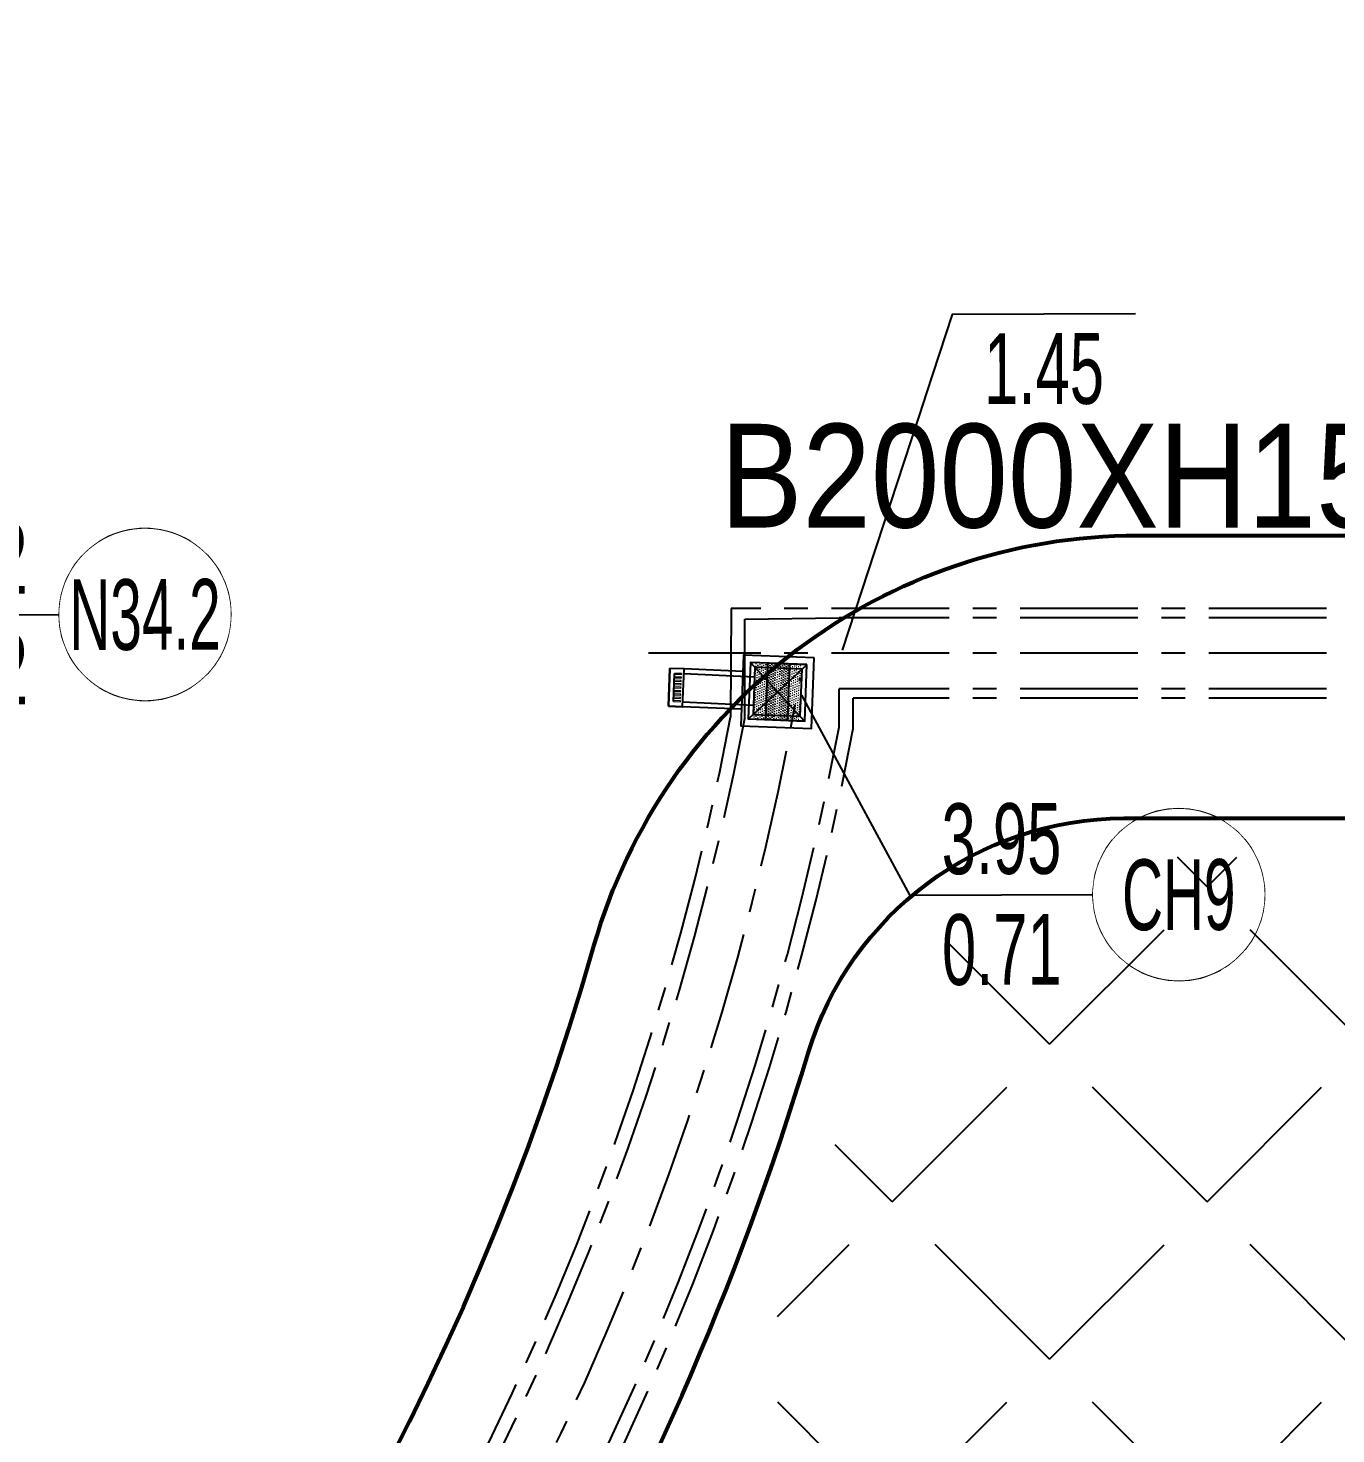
# Model space of a CAD drawing. Extents: x -2063571 to 559285, y 565862 to 1758715.
# Drawn here: x 558498.43 to 558526.16, y 1758346.84 to 1758376.66 of the extents above; entities that cross this region are included whole.
import ezdxf
from ezdxf.enums import TextEntityAlignment as Align

# ---------------------------------------------------------------- set-up
doc = ezdxf.new("R2010")
doc.units = 0
doc.header["$MEASUREMENT"] = 0
doc.set_wipeout_variables(frame=1)
for name, pattern in [('CENTER', [2, 1.25, -0.25, 0.25, -0.25]), ('CENTER2', [1.125, 0.75, -0.125, 0.125, -0.125]), ('HIDDEN', [0.375, 0.25, -0.125])]:
    doc.linetypes.add(name, pattern=pattern)
doc.layers.get('0').update_dxf_attribs({"linetype": 'CONTINUOUS'})
doc.layers.get('DEFPOINTS').update_dxf_attribs({"linetype": 'CONTINUOUS'})
for name, color, linetype, lineweight in [('11111111111111111', 251, 'CONTINUOUS', 0), ('1Duy CDDC', 4, 'CONTINUOUS', 5), ('1Duy CDMG', 3, 'CONTINUOUS', 5), ('1Duy TenGa', 6, 'CONTINUOUS', 5), ('B-2000', 3, 'CONTINUOUS', 25), ('DUONG CAT', 8, 'CONTINUOUS', 9), ('HACH', 9, 'CONTINUOUS', 5), ('KICH THUOC 1', 4, 'CONTINUOUS', 13), ('KT', 254, 'CONTINUOUS', 0), ('TENDUONGQH', 2, 'CONTINUOUS', 0)]:
    doc.layers.add(name, color=color, linetype=linetype, lineweight=lineweight)
for name, color, linetype in [('1Duy NetDong', 1, 'CONTINUOUS'), ('B-3000', 5, 'CONTINUOUS'), ('d800', 4, 'CENTER2'), ('GA D600', 4, 'CENTER2'), ('M35 X 500', 6, 'CONTINUOUS'), ('QHCT_Đất công cộng đơn vị ở', 1, 'CONTINUOUS'), ('ththep', 3, 'CONTINUOUS')]:
    doc.layers.add(name, color=color, linetype=linetype)
doc.styles.add('Arial', font='arial_2.ttf', dxfattribs={"width": 0.85})
doc.styles.add('GT_Text_Duan1', font='VHAVAN_1.TTF', dxfattribs={"width": 1.1, "height": 25})
doc.dimstyles.new('B2000X2000', dxfattribs={"dimtxt": 2.2, "dimasz": 3.5, "dimexe": 0.18, "dimexo": 0.0625, "dimgap": 0.2, "dimtad": 1, "dimdec": 0, "dimzin": 0, "dimdsep": 46, "dimtxsty": 'Arial', "dimcen": 0.09, "dimse1": 1, "dimse2": 1, "dimsd1": 1, "dimsd2": 1, "dimclrd": 2, "dimclrt": 256, "dimadec": 0, "dimazin": 0, "dimtfac": 1, "dimtdec": 0, "dimtofl": 0, "dimtmove": 2, "dimatfit": 3, "dimfxl": 1, "dimtfill": 1, "dimtfillclr": 256, "dimtolj": 1, "dimtzin": 0, "dimarcsym": 0})
doc.dimstyles.new('D600', dxfattribs={"dimtxt": 2.2, "dimasz": 3.5, "dimexe": 0.18, "dimexo": 0.0625, "dimgap": 0, "dimtad": 1, "dimdec": 0, "dimzin": 0, "dimdsep": 46, "dimtxsty": 'Arial', "dimcen": 0.09, "dimse1": 1, "dimse2": 1, "dimsd1": 1, "dimsd2": 1, "dimclrd": 2, "dimclrt": 256, "dimadec": 0, "dimazin": 0, "dimtfac": 1, "dimtdec": 0, "dimtofl": 0, "dimtmove": 2, "dimatfit": 3, "dimfxl": 1, "dimtfill": 1, "dimtfillclr": 256, "dimtolj": 1, "dimtzin": 0, "dimarcsym": 0})

# ---------------------------------------------------------------- blocks, each defined once
blk = doc.blocks.new('*U231')
at = {"layer": '1Duy NetDong', "ltscale": 3}
blk.add_lwpolyline([(5.147, -3.531), (1.919, -3.541), (1.919, -3.541), (0, 0)], dxfattribs=at)
at = {"layer": '1Duy NetDong', "ltscale": 0.2}
blk.add_lwpolyline([(6.668, -5.042), (6.763, -5.039), (6.858, -5.03), (6.952, -5.015), (7.045, -4.994), (7.136, -4.967), (7.226, -4.934), (7.313, -4.896), (7.398, -4.853), (7.479, -4.804), (7.558, -4.75), (7.633, -4.692), (7.704, -4.628), (7.771, -4.561), (7.834, -4.489), (7.892, -4.414), (7.946, -4.335), (7.994, -4.253), (8.037, -4.168), (8.074, -4.08), (8.106, -3.991), (8.133, -3.899), (8.153, -3.806), (8.168, -3.712), (8.176, -3.617), (8.179, -3.522), (8.176, -3.427), (8.167, -3.332), (8.151, -3.238), (8.13, -3.145), (8.103, -3.054), (8.071, -2.964), (8.033, -2.877), (7.989, -2.792), (7.941, -2.71), (7.887, -2.632), (7.828, -2.557), (7.765, -2.486), (7.698, -2.418), (7.626, -2.356), (7.55, -2.298), (7.472, -2.244), (7.389, -2.196), (7.304, -2.153), (7.217, -2.116), (7.127, -2.084), (7.036, -2.057), (6.943, -2.037), (6.849, -2.022), (6.754, -2.014), (6.659, -2.011), (6.563, -2.014), (6.469, -2.023), (6.375, -2.039), (6.282, -2.06), (6.19, -2.086), (6.101, -2.119), (6.014, -2.157), (5.929, -2.201), (5.847, -2.249), (5.768, -2.303), (5.693, -2.362), (5.622, -2.425), (5.555, -2.492), (5.492, -2.564), (5.434, -2.639), (5.381, -2.718), (5.333, -2.801), (5.29, -2.885), (5.252, -2.973), (5.22, -3.063), (5.194, -3.154), (5.173, -3.247), (5.159, -3.341), (5.15, -3.436), (5.147, -3.531), (5.151, -3.627), (5.16, -3.721), (5.175, -3.815), (5.196, -3.908), (5.223, -4), (5.256, -4.089), (5.294, -4.176), (5.337, -4.261), (5.386, -4.343), (5.44, -4.421), (5.498, -4.497), (5.561, -4.568), (5.629, -4.635), (5.701, -4.698), (5.776, -4.756), (5.855, -4.809), (5.937, -4.857), (6.022, -4.9), (6.11, -4.938), (6.199, -4.97), (6.291, -4.996), (6.384, -5.017), (6.478, -5.031), (6.573, -5.04)], close=True, dxfattribs=at)
at = {"layer": '1Duy CDDC', "ltscale": 3, "style": 'GT_Text_Duan1', "width": 0.65}
blk.add_attdef('DG', text='', height=1.25, rotation=0.1774, dxfattribs=at).set_placement((3.534, -3.87), align=Align.TOP_CENTER)
at = {"layer": '1Duy CDMG', "ltscale": 0.2, "style": 'GT_Text_Duan1', "width": 0.65}
blk.add_attdef('MG', text='', height=1.25, rotation=0.1774, dxfattribs=at).set_placement((3.533, -3.536), align=Align.BOTTOM_CENTER)
at = {"ltscale": 0.2}
blk.add_wipeout([(6.668, -5.042), (6.763, -5.039), (6.858, -5.03), (6.952, -5.015), (7.045, -4.994), (7.136, -4.967), (7.226, -4.934), (7.313, -4.896), (7.398, -4.853), (7.479, -4.804), (7.558, -4.75), (7.633, -4.692), (7.704, -4.628), (7.771, -4.561), (7.834, -4.489), (7.892, -4.414), (7.946, -4.335), (7.994, -4.253), (8.037, -4.168), (8.074, -4.08), (8.106, -3.991), (8.133, -3.899), (8.153, -3.806), (8.168, -3.712), (8.176, -3.617), (8.179, -3.522), (8.176, -3.427), (8.167, -3.332), (8.151, -3.238), (8.13, -3.145), (8.103, -3.054), (8.071, -2.964), (8.033, -2.877), (7.989, -2.792), (7.941, -2.71), (7.887, -2.632), (7.828, -2.557), (7.765, -2.486), (7.698, -2.418), (7.626, -2.356), (7.55, -2.298), (7.472, -2.244), (7.389, -2.196), (7.304, -2.153), (7.217, -2.116), (7.127, -2.084), (7.036, -2.057), (6.943, -2.037), (6.849, -2.022), (6.754, -2.014), (6.659, -2.011), (6.563, -2.014), (6.469, -2.023), (6.375, -2.039), (6.282, -2.06), (6.19, -2.086), (6.101, -2.119), (6.014, -2.157), (5.929, -2.201), (5.847, -2.249), (5.768, -2.303), (5.693, -2.362), (5.622, -2.425), (5.555, -2.492), (5.492, -2.564), (5.434, -2.639), (5.381, -2.718), (5.333, -2.801), (5.29, -2.885), (5.252, -2.973), (5.22, -3.063), (5.194, -3.154), (5.173, -3.247), (5.159, -3.341), (5.15, -3.436), (5.147, -3.531), (5.151, -3.627), (5.16, -3.721), (5.175, -3.815), (5.196, -3.908), (5.223, -4), (5.256, -4.089), (5.294, -4.176), (5.337, -4.261), (5.386, -4.343), (5.44, -4.421), (5.498, -4.497), (5.561, -4.568), (5.629, -4.635), (5.701, -4.698), (5.776, -4.756), (5.855, -4.809), (5.937, -4.857), (6.022, -4.9), (6.11, -4.938), (6.199, -4.97), (6.291, -4.996), (6.384, -5.017), (6.478, -5.031), (6.573, -5.04)], dxfattribs=at).dxf.layer = '1Duy NetDong'
at = {"layer": '1Duy TenGa', "ltscale": 3, "style": 'GT_Text_Duan1', "width": 0.6}
blk.add_attdef('TEN', text='', height=1.25, rotation=0.1774, dxfattribs=at).set_placement((6.663, -3.527), align=Align.MIDDLE_CENTER)
blk = doc.blocks.new('*D269')
at = {"layer": 'DEFPOINTS', "color": 0, "lineweight": 35, "transparency": 16777216}
for p in [(558513.631, 1758363.41), (558528.425, 1758363.394)]:
    blk.add_point(p, dxfattribs=at)
at = {"layer": 'KT', "transparency": 16777216, "insert": (558527.922, 1758367.151), "char_height": 2.2, "attachment_point": 5, "style": 'Arial', "bg_fill": 3, "box_fill_scale": 1.25, "bg_fill_color": 256, "bg_fill_true_color": 13158600, "bg_fill_transparency": 0}
blk.add_mtext('\\A1;B2000XH1500-L15M-I0.1', dxfattribs=at)
at = {"layer": 'DEFPOINTS', "color": 0, "lineweight": 35, "transparency": 16777216}
blk.add_point((558513.631, 1758366.606), dxfattribs=at)
blk = doc.blocks.new('*U126')
at = {"layer": '1Duy NetDong', "ltscale": 0.2}
blk.add_lwpolyline([(6.291, 2.341), (6.386, 2.345), (6.481, 2.354), (6.575, 2.369), (6.668, 2.39), (6.759, 2.417), (6.849, 2.449), (6.936, 2.488), (7.021, 2.531), (7.102, 2.58), (7.181, 2.633), (7.256, 2.692), (7.327, 2.755), (7.395, 2.823), (7.457, 2.894), (7.515, 2.97), (7.569, 3.049), (7.617, 3.131), (7.66, 3.216), (7.697, 3.303), (7.729, 3.393), (7.756, 3.485), (7.776, 3.578), (7.791, 3.672), (7.799, 3.767), (7.802, 3.862), (7.799, 3.957), (7.79, 4.052), (7.774, 4.146), (7.753, 4.239), (7.727, 4.33), (7.694, 4.419), (7.656, 4.507), (7.612, 4.591), (7.564, 4.673), (7.51, 4.752), (7.451, 4.827), (7.388, 4.898), (7.321, 4.965), (7.249, 5.028), (7.173, 5.086), (7.095, 5.139), (7.012, 5.188), (6.927, 5.231), (6.84, 5.268), (6.75, 5.3), (6.659, 5.326), (6.566, 5.347), (6.472, 5.362), (6.377, 5.37), (6.282, 5.373), (6.186, 5.37), (6.092, 5.36), (5.998, 5.345), (5.905, 5.324), (5.813, 5.297), (5.724, 5.265), (5.637, 5.227), (5.552, 5.183), (5.47, 5.134), (5.392, 5.081), (5.316, 5.022), (5.245, 4.959), (5.178, 4.891), (5.115, 4.82), (5.057, 4.744), (5.004, 4.665), (4.956, 4.583), (4.913, 4.498), (4.875, 4.411), (4.843, 4.321), (4.817, 4.23), (4.796, 4.137), (4.782, 4.042), (4.773, 3.948), (4.77, 3.852), (4.774, 3.757), (4.783, 3.662), (4.798, 3.568), (4.819, 3.476), (4.846, 3.384), (4.879, 3.295), (4.917, 3.207), (4.96, 3.123), (5.009, 3.041), (5.063, 2.962), (5.121, 2.887), (5.185, 2.816), (5.252, 2.749), (5.324, 2.686), (5.399, 2.628), (5.478, 2.575), (5.56, 2.526), (5.645, 2.484), (5.733, 2.446), (5.822, 2.414), (5.914, 2.388), (6.007, 2.367), (6.101, 2.353), (6.196, 2.344)], close=True, dxfattribs=at)
at = {"layer": '1Duy NetDong', "ltscale": 3}
blk.add_lwpolyline([(4.77, 3.852), (1.542, 3.842), (1.542, 3.842), (0, 0)], dxfattribs=at)
at = {"layer": '1Duy CDDC', "ltscale": 3, "style": 'GT_Text_Duan1', "width": 0.65}
blk.add_attdef('DG', text='', height=1.25, rotation=0.1774, dxfattribs=at).set_placement((3.157, 3.514), align=Align.TOP_CENTER)
at = {"layer": '1Duy CDMG', "ltscale": 0.2, "style": 'GT_Text_Duan1', "width": 0.65}
blk.add_attdef('MG', text='', height=1.25, rotation=0.1774, dxfattribs=at).set_placement((3.156, 3.847), align=Align.BOTTOM_CENTER)
at = {"ltscale": 0.2}
blk.add_wipeout([(6.291, 2.341), (6.386, 2.345), (6.481, 2.354), (6.575, 2.369), (6.668, 2.39), (6.759, 2.417), (6.849, 2.449), (6.936, 2.488), (7.021, 2.531), (7.102, 2.58), (7.181, 2.633), (7.256, 2.692), (7.327, 2.755), (7.395, 2.823), (7.457, 2.894), (7.515, 2.97), (7.569, 3.049), (7.617, 3.131), (7.66, 3.216), (7.697, 3.303), (7.729, 3.393), (7.756, 3.485), (7.776, 3.578), (7.791, 3.672), (7.799, 3.767), (7.802, 3.862), (7.799, 3.957), (7.79, 4.052), (7.774, 4.146), (7.753, 4.239), (7.727, 4.33), (7.694, 4.419), (7.656, 4.507), (7.612, 4.591), (7.564, 4.673), (7.51, 4.752), (7.451, 4.827), (7.388, 4.898), (7.321, 4.965), (7.249, 5.028), (7.173, 5.086), (7.095, 5.139), (7.012, 5.188), (6.927, 5.231), (6.84, 5.268), (6.75, 5.3), (6.659, 5.326), (6.566, 5.347), (6.472, 5.362), (6.377, 5.37), (6.282, 5.373), (6.186, 5.37), (6.092, 5.36), (5.998, 5.345), (5.905, 5.324), (5.813, 5.297), (5.724, 5.265), (5.637, 5.227), (5.552, 5.183), (5.47, 5.134), (5.392, 5.081), (5.316, 5.022), (5.245, 4.959), (5.178, 4.891), (5.115, 4.82), (5.057, 4.744), (5.004, 4.665), (4.956, 4.583), (4.913, 4.498), (4.875, 4.411), (4.843, 4.321), (4.817, 4.23), (4.796, 4.137), (4.782, 4.042), (4.773, 3.948), (4.77, 3.852), (4.774, 3.757), (4.783, 3.662), (4.798, 3.568), (4.819, 3.476), (4.846, 3.384), (4.879, 3.295), (4.917, 3.207), (4.96, 3.123), (5.009, 3.041), (5.063, 2.962), (5.121, 2.887), (5.185, 2.816), (5.252, 2.749), (5.324, 2.686), (5.399, 2.628), (5.478, 2.575), (5.56, 2.526), (5.645, 2.484), (5.733, 2.446), (5.822, 2.414), (5.914, 2.388), (6.007, 2.367), (6.101, 2.353), (6.196, 2.344)], dxfattribs=at).dxf.layer = '1Duy NetDong'
at = {"layer": '1Duy TenGa', "ltscale": 3, "style": 'GT_Text_Duan1', "width": 0.6}
blk.add_attdef('TEN', text='', height=1.25, rotation=0.1774, dxfattribs=at).set_placement((6.286, 3.857), align=Align.MIDDLE_CENTER)
blk = doc.blocks.new('*U235')
at = {"layer": '1Duy NetDong', "ltscale": 3}
blk.add_lwpolyline([(5.17, 5.927), (1.942, 5.917), (1.942, 5.917), (0, 0)], dxfattribs=at)
at = {"layer": '1Duy CDDC', "ltscale": 3, "style": 'GT_Text_Duan1', "width": 0.65}
blk.add_attdef('DG', text='', height=1.25, rotation=0.1774, dxfattribs=at).set_placement((3.557, 5.589), align=Align.TOP_CENTER)
blk = doc.blocks.new('*D288')
at = {"layer": 'DEFPOINTS', "color": 0, "linetype": 'CENTER2', "lineweight": 35, "transparency": 16777216}
for p in [(558511.596, 1758363.44), (558461.047, 1758312.168), (558470.339, 1758303.007)]:
    blk.add_point(p, dxfattribs=at)
at = {"layer": 'd800', "linetype": 'CENTER2', "transparency": 16777216, "insert": (558496.846, 1758338.068), "char_height": 1.5, "attachment_point": 5, "rotation": 45.407, "style": 'Arial', "bg_fill": 3, "box_fill_scale": 1.25, "bg_fill_color": 256, "bg_fill_true_color": 13158600, "bg_fill_transparency": 0}
blk.add_mtext('\\A1;B2000XH2000-L72M-I2.0 ', dxfattribs=at)
blk = doc.blocks.new('g 20')
at = {"layer": 'HACH'}
h = blk.add_hatch(dxfattribs=at)
h.set_pattern_fill('DOTS', color=256, scale=0.75, angle=474.3672, style=0)
h.set_pattern_definition([(114.3671788102, (-1831200.807487, -224170.46404), (-0.0523692889328, 0.0020098775899), [0, -0.046875])])
edge = h.paths.add_edge_path()
edge.add_line((0.593, 0.038), (-0.598, 0.038))
edge.add_line((-0.598, 0.038), (-0.598, 0.495))
edge.add_line((-0.598, 0.495), (0.593, 0.495))
edge.add_line((0.593, 0.495), (0.593, 0.038))
h = blk.add_hatch(dxfattribs=at)
h.set_pattern_fill('DOTS', color=256, scale=0.75, angle=474.3672, style=0)
h.set_pattern_definition([(114.3671788102, (-1831201.00002, -224169.83896), (-0.0523692889328, 0.0020098775899), [0, -0.046875])])
edge = h.paths.add_edge_path()
edge.add_line((0.593, -0.228), (-0.598, -0.228))
edge.add_line((-0.598, -0.228), (-0.598, 0.228))
edge.add_line((-0.598, 0.228), (0.593, 0.228))
edge.add_line((0.593, 0.228), (0.593, -0.228))
h = blk.add_hatch(dxfattribs=at)
h.set_pattern_fill('DOTS', color=256, scale=0.75, angle=474.3672, style=0)
h.set_pattern_definition([(114.3671788102, (-1831201.19255, -224169.21388), (-0.0523692889328, 0.0020098775899), [0, -0.046875])])
edge = h.paths.add_edge_path()
edge.add_line((0.593, -0.495), (-0.598, -0.495))
edge.add_line((-0.598, -0.495), (-0.598, -0.038))
edge.add_line((-0.598, -0.038), (0.593, -0.038))
edge.add_line((0.593, -0.038), (0.593, -0.495))
at = {"color": 9, "linetype": 'HIDDEN', "ltscale": 7.5}
for p, q in [((-0.315, -2), (-0.302, -0.5)), ((0.289, -2), (0.298, -0.5)), ((0.289, -2.2), (-0.311, -2.2))]:
    blk.add_line(p, q, dxfattribs=at)
blk.add_lwpolyline([(-0.502, 0.5), (-0.502, -0.5), (0.498, -0.5), (0.498, 0.5)], close=True, dxfattribs=at)
at = {"layer": 'DUONG CAT'}
for points in [[(0.593, 0.595), (0.593, 0.238), (-0.598, 0.238), (-0.598, 0.595)], [(0.593, 0.228), (0.593, -0.228), (-0.598, -0.228), (-0.598, 0.228)], [(0.593, -0.238), (0.593, -0.595), (-0.598, -0.595), (-0.598, -0.238)]]:
    blk.add_lwpolyline(points, close=True, dxfattribs=at)
at = {"layer": 'KICH THUOC 1', "color": 9, "ltscale": 5}
for points in [[(-0.311, -2.2), (-0.291, -2.2), (-0.291, -2.05), (-0.311, -2.05)], [(-0.238, -2.2), (-0.218, -2.2), (-0.218, -2.05), (-0.238, -2.05)], [(-0.166, -2.2), (-0.146, -2.2), (-0.146, -2.05), (-0.166, -2.05)], [(-0.093, -2.2), (-0.073, -2.2), (-0.073, -2.05), (-0.093, -2.05)], [(-0.021, -2.2), (-0.001, -2.2), (-0.001, -2.05), (-0.021, -2.05)], [(0.052, -2.2), (0.072, -2.2), (0.072, -2.05), (0.052, -2.05)], [(0.124, -2.2), (0.144, -2.2), (0.144, -2.05), (0.124, -2.05)], [(0.197, -2.2), (0.217, -2.2), (0.217, -2.05), (0.197, -2.05)], [(0.269, -2.2), (0.289, -2.2), (0.289, -2.05), (0.269, -2.05)]]:
    blk.add_lwpolyline(points, close=True, dxfattribs=at)
at = {"layer": 'M35 X 500', "color": 3}
for p, q in [((0.598, 0.595), (-0.598, -0.595)), ((-0.402, -0.75), (-0.411, -2)), ((0.398, -0.75), (0.389, -2)), ((-0.411, -2), (-0.411, -2.3)), ((0.389, -2), (0.389, -2.3)), ((0.389, -2.3), (-0.411, -2.3))]:
    blk.add_line(p, q, dxfattribs=at)
for points in [[(-0.752, 0.75), (-0.752, -0.75), (0.748, -0.75), (0.748, 0.75)], [(-0.602, 0.6), (-0.602, -0.6), (0.598, -0.6), (0.598, 0.6)], [(0.389, -2.3), (0.389, -2), (-0.411, -2), (-0.411, -2.3)]]:
    blk.add_lwpolyline(points, close=True, dxfattribs=at)
at = {"layer": 'ththep', "ltscale": 5}
for p, q in [((-0.598, 0.595), (0.593, -0.595)), ((-0.602, 0.233), (0.598, 0.233)), ((-0.602, -0.233), (0.598, -0.233)), ((-0.602, -0.6), (0.598, -0.6))]:
    blk.add_line(p, q, dxfattribs=at)

msp = doc.modelspace()

# ---------------------------------------------------------------- linework, layer by layer
at = {"layer": 'B-3000', "color": 7, "linetype": 'CENTER', "ltscale": 2, "flags": 128}
for points in [[(558633.968, 1758364.354), (558513.34, 1758364.349)], [(558633.968, 1758364.154), (558515.631, 1758364.149)], [(558633.968, 1758362.654), (558515.631, 1758362.649)], [(558633.968, 1758362.454), (558515.931, 1758362.449)]]:
    msp.add_lwpolyline(points, dxfattribs=at)
at = {"layer": 'B-3000', "color": 8, "linetype": 'CENTER', "ltscale": 2, "flags": 128}
msp.add_lwpolyline([(558633.968, 1758363.404), (558511.592, 1758363.399)], dxfattribs=at)

# ---------------------------------------------------------------- block references
at = {"layer": '1Duy NetDong', "xscale": 1.2000048000192, "yscale": 1.2000048000192, "zscale": 1.2000048000192}
msp.add_blockref('*U126', (558493.369, 1758359.594), dxfattribs=at).add_auto_attribs({'TEN': 'N34.2', 'DG': '2.32', 'MG': '3.72'})

# ---------------------------------------------------------------- next in the draw order: linework, layer by layer
at = {"layer": 'B-3000', "color": 7, "linetype": 'CENTER', "ltscale": 2}
for radius, start, end in [(61, 279.59913, 349.24479), (60.7, 279.93429, 349.21816)]:
    msp.add_arc((558453.702, 1758373.402), radius, start, end, dxfattribs=at)

# ---------------------------------------------------------------- next in the draw order: block references
at = {"layer": '1Duy NetDong', "xscale": 1.2000048000192, "yscale": 1.2000048000192, "zscale": 1.2000048000192}
msp.add_blockref('*U231', (558514.838, 1758362.513, -4), dxfattribs=at).add_auto_attribs({'TEN': 'CH9', 'DG': '0.71', 'MG': '3.95'})

# ---------------------------------------------------------------- next in the draw order: dimensions: what is measured, and where the dimension line sits
at = {"layer": 'KT'}
dim = msp.add_linear_dim(base=(558513.631, 1758366.606), p1=(558528.425, 1758363.394), p2=(558513.631, 1758363.41), dimstyle='D600', override={"dimpost": 'B2000XH1500-L<>M-I0.1'}, dxfattribs=at)
dim.commit()
dim.dimension.update_dxf_attribs({"geometry": '*D269', "text_midpoint": (558527.922, 1758367.151), "dimtype": 160})

# ---------------------------------------------------------------- next in the draw order: linework, layer by layer
at = {"layer": 'B-3000', "color": 7, "linetype": 'CENTER', "ltscale": 2}
for p, q in [((558513.34, 1758364.349), (558513.331, 1758362.047)), ((558513.631, 1758364.127), (558515.631, 1758364.149)), ((558513.631, 1758362.019), (558513.631, 1758364.127)), ((558515.631, 1758361.832), (558515.631, 1758362.649)), ((558515.931, 1758361.805), (558515.931, 1758362.449))]:
    msp.add_line(p, q, dxfattribs=at)
at = {"layer": 'B-3000', "color": 8, "linetype": 'CENTER', "ltscale": 2}
msp.add_arc((558453.702, 1758373.402), 62, 279.9272, 350.23801, dxfattribs=at)
at = {"layer": 'B-3000', "color": 7, "linetype": 'CENTER', "ltscale": 2}
for radius, start, end in [(63, 279.29218, 349.41738), (63.3, 279.52305, 349.44255)]:
    msp.add_arc((558453.702, 1758373.402), radius, start, end, dxfattribs=at)

# ---------------------------------------------------------------- next in the draw order: block references
at = {"layer": 'B-2000', "xscale": 1.203073305443906, "yscale": 1.203073305443906, "zscale": 1.203073305443906}
msp.add_blockref('*U235', (558515.694, 1758363.467), dxfattribs=at).add_auto_attribs({'DG': '1.45'})
at = {"layer": 'GA D600', "linetype": 'CENTER2', "rotation": 267.8646170535051}
msp.add_blockref('g 20', (558514.326, 1758362.582), dxfattribs=at)

# ---------------------------------------------------------------- next in the draw order: dimensions: what is measured, and where the dimension line sits
at = {"layer": 'd800', "linetype": 'CENTER2'}
dim = msp.add_linear_dim(base=(558470.339, 1758303.007), p1=(558511.596, 1758363.44), p2=(558461.047, 1758312.168), angle=225.407, dimstyle='B2000X2000', override={"dimtxt": 1.5, "dimpost": 'B2000XH2000-L<>M-I2.0 '}, dxfattribs=at)
dim.commit()
dim.dimension.update_dxf_attribs({"geometry": '*D288', "text_midpoint": (558496.846, 1758338.068), "dimtype": 161})

# ---------------------------------------------------------------- next in the draw order: hatches: boundary and pattern name
at = {"layer": 'QHCT_Đất công cộng đơn vị ở'}
h = msp.add_hatch(dxfattribs=at)
h.set_pattern_fill('ANGLE', color=8, scale=0.676, angle=45, style=0)
h.set_pattern_definition([(45, (1080.85, 348.8946), (-3.338859226, 3.338859226), [3.43408, -1.28778]), (135, (1080.85, 348.8946), (-3.338859226, -3.338859226), [3.43408, -1.28778])])
edge = h.paths.add_edge_path()
edge.add_arc((558450.121, 1758373.093), 128.055, 278.65229, 340.50211)
edge.add_line((558570.832, 1758330.352), (558570.832, 1758354.078))
edge.add_line((558570.832, 1758354.078), (558565.832, 1758359.078))
edge.add_line((558565.832, 1758359.078), (558522.582, 1758359.077))
edge.add_arc((558522.582, 1758352.077), 7, 90.0005, 164.0569)
edge.add_arc((558454.313, 1758371.58), 64, 335.73314, 344.05687, ccw=False)
edge.add_arc((558453.444, 1758372.415), 65.137, 296.90694, 335.37749, ccw=False)
edge.add_arc((558454.313, 1758371.58), 64, 289.07007, 296.55129, ccw=False)
edge.add_arc((558480.722, 1758301.051), 11.448, 118.7047, 172.0194)
edge.add_line((558469.385, 1758302.641), (558469.385, 1758246.495))
at = {"layer": 'TENDUONGQH', "linetype": 'Continuous'}
h = msp.add_hatch(dxfattribs=at)
h.set_pattern_fill('ANSI31', color=5, style=0)
h.set_pattern_definition([(45, (1017.99598, 368.75081), (-0.088388347648, 0.088388347648), [])])
h.paths.add_polyline_path([(558517.516, 1758160.281), (558521.116, 1758162.561), (558523.896, 1758165.281), (558518.436, 1758167.081), (558505.666, 1758168.431), (558506.296, 1758162.171), (558506.626, 1758162.171), (558506.626, 1758161.571), (558506.369, 1758161.571), (558507.026, 1758157.041), (558512.616, 1758158.131)])
edge = h.paths.add_edge_path()
edge.add_line((558593.316, 1758381.922), (558593.315, 1758383.422))
edge = h.paths.add_edge_path(flags=17)
edge.add_line((558595.416, 1758381.924), (558595.415, 1758383.424))
h.paths.add_polyline_path([(558595.416, 1758381.924), (558595.415, 1758384.023), (558593.316, 1758384.023), (558593.316, 1758381.922)])
edge = h.paths.add_edge_path(flags=0)
edge.add_line((558593.565, 1758383.173), (558593.565, 1758383.773))
h.paths.add_polyline_path([(558593.565, 1758383.773), (558595.166, 1758383.773), (558595.166, 1758382.174), (558593.565, 1758382.174)], flags=0)
h.paths.add_polyline_path([(558593.465, 1758383.873), (558595.266, 1758383.873), (558595.266, 1758382.074), (558593.465, 1758382.074)], flags=16)
h.paths.add_polyline_path([(558593.315, 1758384.023), (558595.416, 1758384.023), (558595.416, 1758381.924), (558593.315, 1758381.924)])
h.paths.add_polyline_path([(558593.465, 1758383.873), (558595.266, 1758383.873), (558595.266, 1758382.973), (558593.465, 1758382.973)], flags=0)
h.paths.add_polyline_path([(558593.465, 1758383.423), (558595.266, 1758383.423), (558595.266, 1758382.973), (558593.465, 1758382.973)], flags=0)
h.paths.add_polyline_path([(558593.465, 1758383.423), (558595.266, 1758383.423), (558595.266, 1758383.873), (558593.465, 1758383.873)], flags=16)
edge = h.paths.add_edge_path(flags=0)
edge.add_line((558593.565, 1758382.774), (558593.565, 1758382.174))
h.paths.add_polyline_path([(558593.465, 1758382.074), (558595.266, 1758382.074), (558595.266, 1758382.973), (558593.465, 1758382.973)], flags=16)
h.paths.add_polyline_path([(558593.465, 1758382.524), (558595.266, 1758382.524), (558595.266, 1758382.973), (558593.465, 1758382.973)], flags=0)
h.paths.add_polyline_path([(558593.465, 1758382.524), (558595.266, 1758382.524), (558595.266, 1758382.074), (558593.465, 1758382.074)], flags=16)

# ---------------------------------------------------------------- next in the draw order: linework, layer by layer
at = {"layer": '11111111111111111', "color": 1, "lineweight": 53}
for points in [[(558534.404, 1758365.9), (558563.221, 1758365.9, -0.414216), (558575.221, 1758353.9), (558575.221, 1758233.907, -0.414214), (558565.221, 1758223.907), (558558.695, 1758223.907), (558476.199, 1758223.907, -0.414214), (558464.199, 1758235.907), (558464.199, 1758306.061, -0.322641), (558472.397, 1758317.442, 0.247401), (558510.433, 1758357.196, -0.334869), (558521.971, 1758365.9), (558530.574, 1758365.9)], [(558534.404, 1758365.9), (558563.221, 1758365.9, -0.414216), (558575.221, 1758353.9), (558575.221, 1758233.907, -0.414214), (558565.221, 1758223.907), (558558.695, 1758223.907), (558476.199, 1758223.907, -0.414214), (558464.199, 1758235.907), (558464.199, 1758306.061, -0.322641), (558472.397, 1758317.442, 0.247401), (558510.433, 1758357.196, -0.334869), (558521.971, 1758365.9), (558530.574, 1758365.9)], [(558537.961, 1758359.9), (558563.221, 1758359.9), (558570.221, 1758352.9), (558570.221, 1758233.907), (558565.221, 1758228.907), (558558.695, 1758228.907), (558474.207, 1758228.907), (558469.199, 1758233.915), (558469.199, 1758277.201), (558469.199, 1758306.061, -0.322641), (558473.981, 1758312.7, 0.243511), (558514.976, 1758354.921, -0.330792), (558521.677, 1758359.9)], [(558537.961, 1758359.9), (558563.221, 1758359.9), (558570.221, 1758352.9), (558570.221, 1758233.907), (558565.221, 1758228.907), (558558.695, 1758228.907), (558474.207, 1758228.907), (558469.199, 1758233.915), (558469.199, 1758277.201), (558469.199, 1758306.061, -0.322641), (558473.981, 1758312.7, 0.243511), (558514.976, 1758354.921, -0.330792), (558521.677, 1758359.9)]]:
    msp.add_lwpolyline(points, format="xyb", close=True, dxfattribs=at)

doc.saveas('drawing.dxf')
